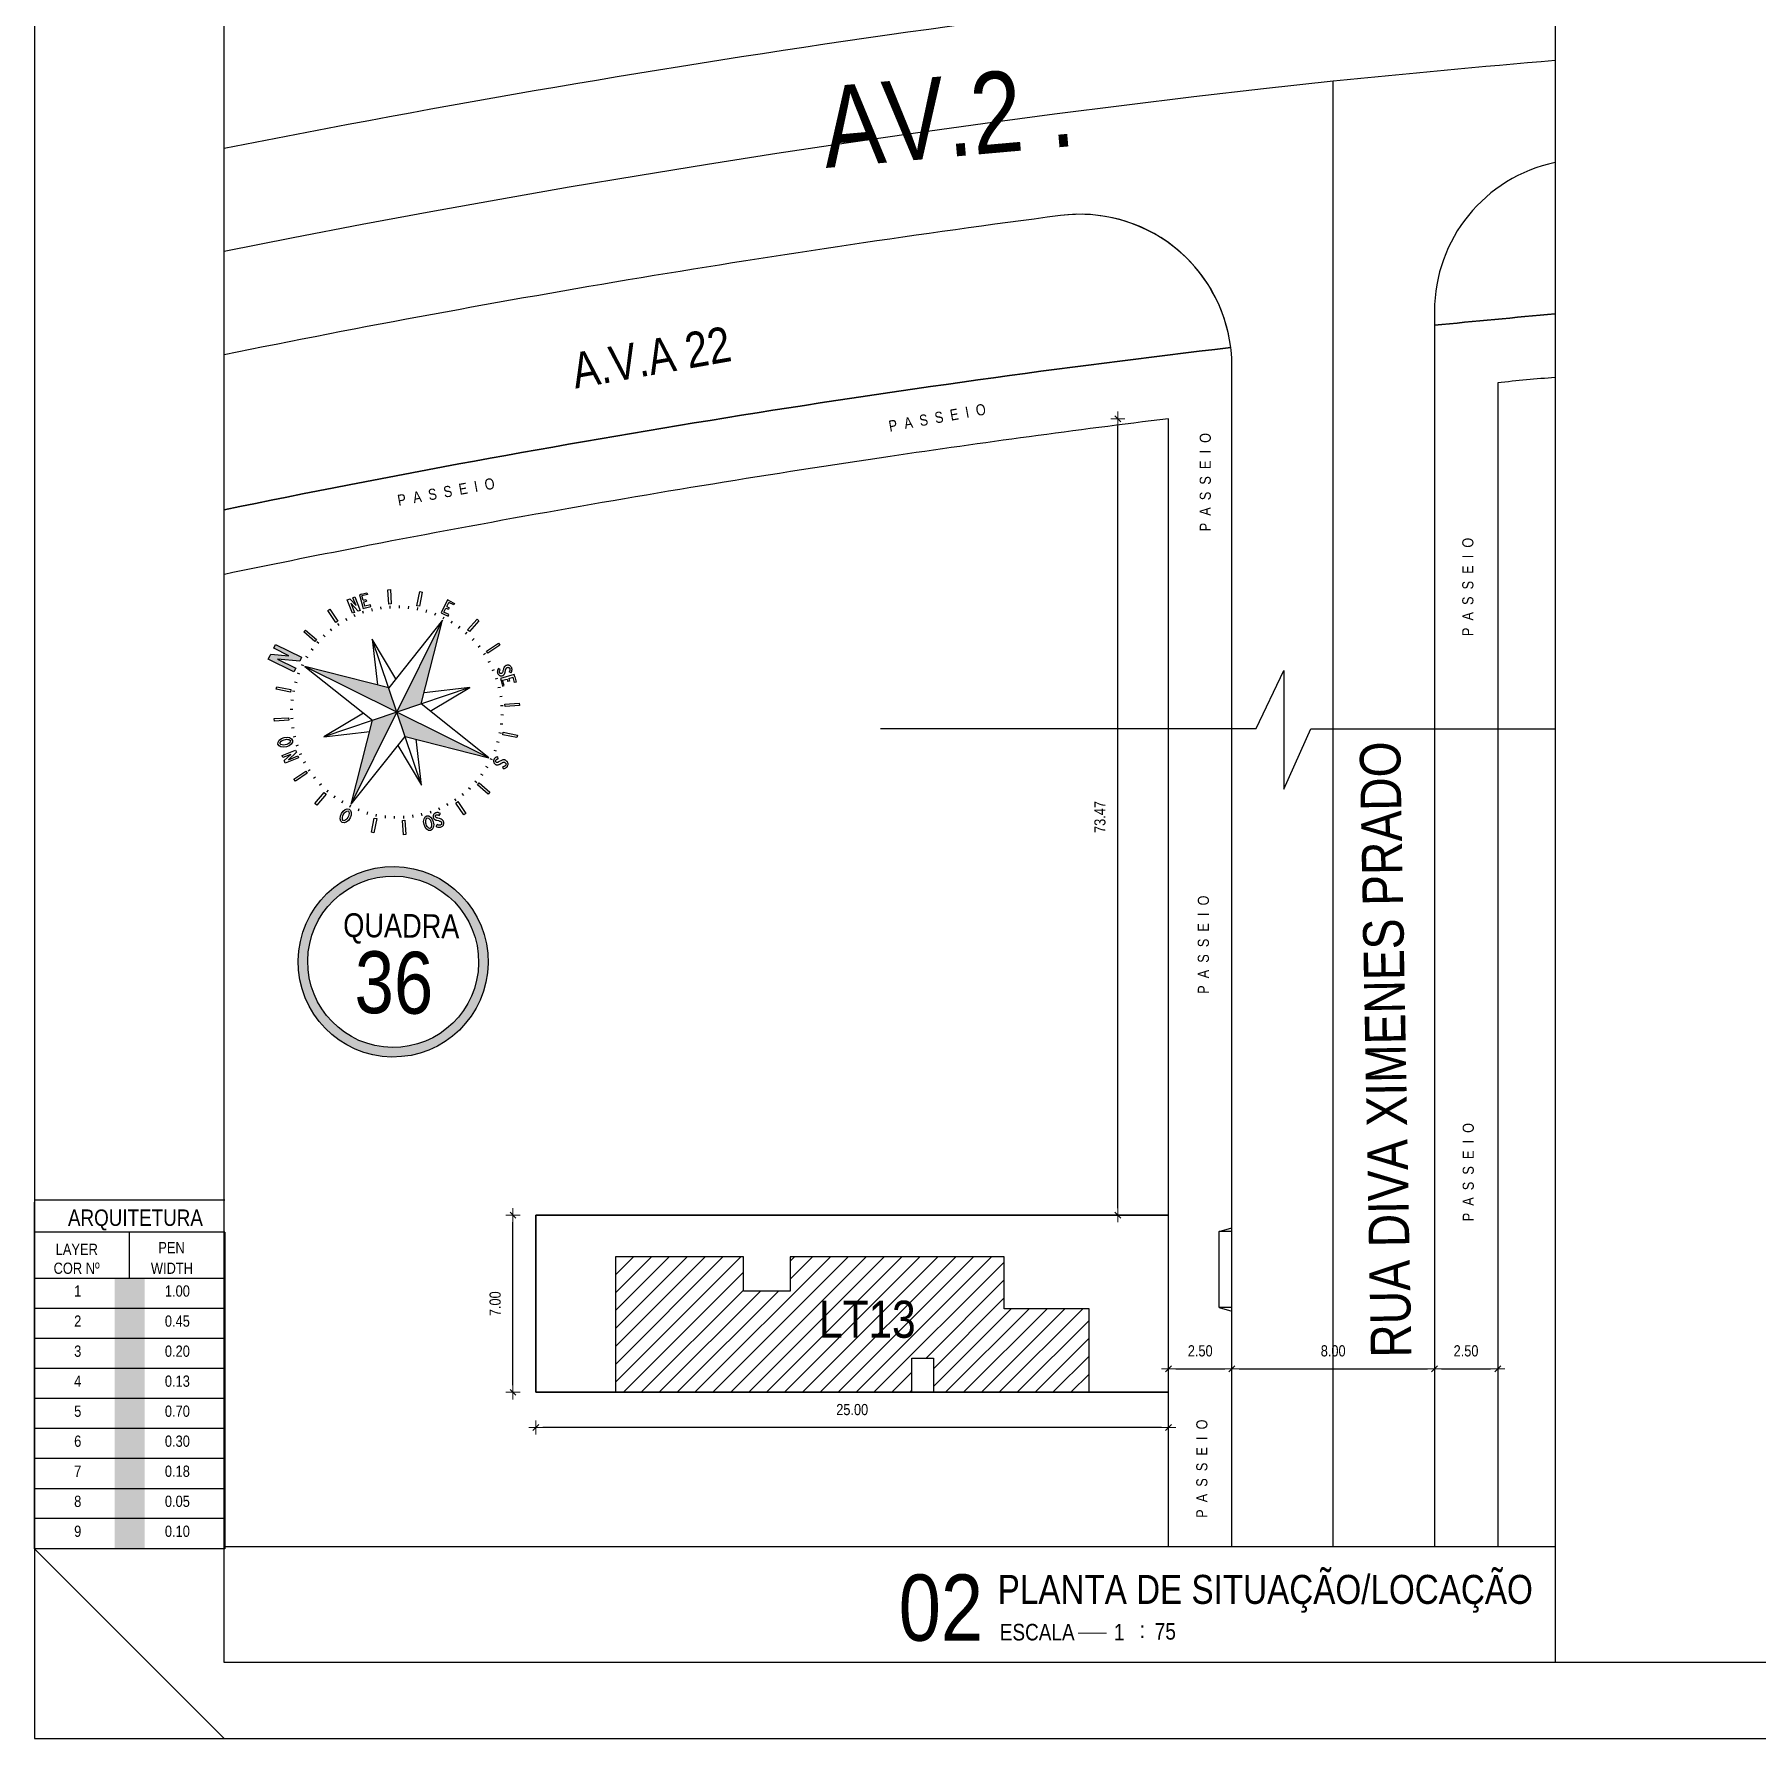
# Model space of a CAD drawing. Header units: millimetres. Extents: x -677 to -23, y -135 to 1112.
# Drawn here: x -156.84 to -139.82, y 838.58 to 855.41 of the extents above; entities that cross this region are included whole.
import ezdxf
from ezdxf.enums import TextEntityAlignment as Align

# ---------------------------------------------------------------- set-up
doc = ezdxf.new("R2010")
doc.units = ezdxf.units.MM
doc.header["$LTSCALE"] = 20
doc.header["$MEASUREMENT"] = 0
doc.header["$PDSIZE"] = -5
for name, pattern in [('CONTINU', [0]), ('DASHDOT', [1, 0.5, -0.25, 0, -0.25]), ('DASHED2', [0.375, 0.25, -0.125])]:
    doc.linetypes.add(name, pattern=pattern)
doc.layers.get('0').update_dxf_attribs({"linetype": 'CONTINUOUS'})
doc.layers.get('Defpoints').update_dxf_attribs({"linetype": 'CONTINUOUS'})
for name, color, linetype in [('AR-ALV', 5, 'CONTINUOUS'), ('Bra-Rua Calçadas', 1, 'CONTINUOUS'), ('E-txt-g', 3, 'CONTINUOUS'), ('E-TXT-Y', 2, 'CONTINUOUS'), ('EIXO DAS VIAS', 252, 'DASHDOT'), ('Lotes', 2, 'CONTINUOUS'), ("PRANCHA - PROJETU'S", 7, 'CONTINUOUS'), ('TXT', 2, 'CONTINUOUS')]:
    doc.layers.add(name, color=color, linetype=linetype)
for name, color, linetype, lineweight in [('E-Pen-C', 4, 'CONTINUOUS', 15), ('E-Pen-G', 3, 'CONTINUOUS', 30), ('E-Txt-W', 7, 'CONTINUOUS', 20)]:
    doc.layers.add(name, color=color, linetype=linetype, lineweight=lineweight)
doc.styles.add('F2', font='swissc.ttf')
doc.styles.add('STYLE1', font='sanss___.ttf')
doc.dimstyles.new('DIMENSION-1', dxfattribs={"dimtxt": 0.11, "dimasz": 0.07, "dimexe": 1, "dimexo": 0, "dimgap": 0.12, "dimtad": 1, "dimzin": 7, "dimdsep": 46, "dimtxsty": 'F2', "dimblk1": 'TRACO', "dimblk2": 'TRACO', "dimsah": 1, "dimcen": 1, "dimse1": 1, "dimse2": 1, "dimclrd": 256, "dimclre": 256, "dimclrt": 6, "dimadec": 0, "dimazin": 0, "dimtfac": 1, "dimtix": 1, "dimtmove": 2, "dimatfit": 3, "dimldrblk": 'TRACO', "dimfxl": 1, "dimtolj": 1, "dimtzin": 0, "dimarcsym": 0})

# ---------------------------------------------------------------- blocks, each defined once
blk = doc.blocks.new('al-norte')
at = {"layer": 'TXT'}
for points in [[(0.055, 2.221), (-0.065, 2.532), (-0.092, 2.532), (-0.167, 2.532), (-0.167, 2.01), (-0.092, 2.01), (-0.092, 2.379), (0.055, 2.001), (0.131, 2.001), (0.131, 2.531), (0.055, 2.531)], [(0.007, 1.875), (0, 0), (0.333, 0.33)]]:
    blk.add_hatch(color=7, dxfattribs=at).paths.add_polyline_path(points)
h = blk.add_hatch(color=7, dxfattribs=at)
h.paths.add_polyline_path([(0, 0), (0.33, -0.333), (1.875, -0.007)])
h.paths.add_polyline_path([(0, 0), (-0.333, -0.33), (-0.007, -1.875)])
h.paths.add_polyline_path([(0, 0), (-0.33, 0.333), (-1.875, 0.007)])
at = {"layer": 'TXT', "color": 7}
for p, q in [((-0.092, 2.532), (-0.065, 2.532)), ((-0.065, 2.532), (0.055, 2.221)), ((0.055, 2.001), (-0.092, 2.379)), ((-1.135, 1.932), (-1.094, 1.956)), ((-1.003, 1.705), (-1.135, 1.932)), ((-1.094, 1.956), (-0.963, 1.728)), ((-0.596, 2.16), (-0.551, 2.172)), ((-0.528, 1.906), (-0.596, 2.16)), ((-0.551, 2.172), (-0.483, 1.919)), ((-0.483, 1.919), (-0.528, 1.906)), ((-0.323, 1.871), (-0.331, 1.917)), ((-0.159, 1.892), (-0.163, 1.938)), ((0.007, 1.898), (0.007, 1.945)), ((0.172, 1.891), (0.176, 1.937)), ((0.336, 1.868), (0.344, 1.915)), ((-1.083, 1.559), (-1.11, 1.597)), ((-0.963, 1.728), (-1.003, 1.705)), ((-0.943, 1.647), (-0.967, 1.688)), ((-0.796, 1.723), (-0.816, 1.766)), ((-0.643, 1.786), (-0.659, 1.83)), ((-0.485, 1.835), (-0.497, 1.881)), ((0.007, 1.875), (-0.33, 0.333)), ((-0.007, -1.875), (0.007, 1.875)), ((0.333, 0.33), (0.007, 1.875)), ((0.498, 1.832), (0.51, 1.877)), ((0.656, 1.782), (0.672, 1.826)), ((0.808, 1.718), (0.828, 1.76)), ((0.955, 1.641), (0.979, 1.681)), ((1.094, 1.551), (1.121, 1.59)), ((1.343, 1.446), (1.415, 1.635)), ((1.476, 1.683), (1.417, 1.527)), ((1.466, 1.692), (1.476, 1.683)), ((-1.736, 1.416), (-1.711, 1.444)), ((-1.54, 1.244), (-1.736, 1.416)), ((-1.711, 1.444), (-1.702, 1.454)), ((-1.702, 1.454), (-1.546, 1.396)), ((-1.662, 1.499), (-1.637, 1.528)), ((-1.546, 1.396), (-1.662, 1.499)), ((-1.654, 1.393), (-1.515, 1.272)), ((-1.463, 1.324), (-1.654, 1.393)), ((-1.637, 1.528), (-1.438, 1.353)), ((-1.515, 1.272), (-1.54, 1.244)), ((-1.438, 1.353), (-1.463, 1.324)), ((-1.338, 1.347), (-1.371, 1.38)), ((-1.215, 1.459), (-1.245, 1.495)), ((1.225, 1.45), (1.256, 1.486)), ((1.347, 1.338), (1.38, 1.371)), ((1.538, 1.43), (1.572, 1.393)), ((1.561, 1.452), (1.596, 1.414)), ((1.596, 1.414), (1.572, 1.393)), ((-1.949, 1.106), (-1.925, 1.146)), ((-1.721, 0.975), (-1.949, 1.106)), ((-1.925, 1.146), (-1.698, 1.015)), ((-1.698, 1.015), (-1.721, 0.975)), ((-1.641, 0.955), (-1.681, 0.979)), ((-1.551, 1.094), (-1.59, 1.121)), ((-1.45, 1.225), (-1.486, 1.256)), ((-0.998, -0.991), (0.998, 0.991)), ((-0.285, 0.538), (-0.991, 0.998)), ((0.991, -0.998), (-0.991, 0.998)), ((-0.991, 0.998), (-0.536, 0.289)), ((0.998, 0.991), (0.289, 0.536)), ((0.538, 0.285), (0.998, 0.991)), ((1.459, 1.215), (1.495, 1.245)), ((1.559, 1.083), (1.597, 1.11)), ((1.647, 0.943), (1.688, 0.967)), ((1.705, 1.003), (1.932, 1.135)), ((1.728, 0.963), (1.705, 1.003)), ((1.956, 1.094), (1.728, 0.963)), ((1.932, 1.135), (1.956, 1.094)), ((-1.782, 0.656), (-1.826, 0.672)), ((-1.718, 0.808), (-1.76, 0.828)), ((1.723, 0.796), (1.766, 0.816)), ((1.786, 0.643), (1.83, 0.659)), ((-2.169, 0.564), (-2.156, 0.609)), ((-1.915, 0.496), (-2.169, 0.564)), ((-2.156, 0.609), (-1.903, 0.541)), ((-1.903, 0.541), (-1.915, 0.496)), ((-1.868, 0.336), (-1.915, 0.344)), ((-1.832, 0.498), (-1.877, 0.51)), ((-1.875, 0.007), (-0.33, 0.333)), ((1.875, -0.007), (0.333, 0.33)), ((1.835, 0.485), (1.881, 0.497)), ((1.871, 0.323), (1.917, 0.331)), ((-1.898, 0.007), (-1.945, 0.007)), ((-1.891, 0.172), (-1.937, 0.176)), ((-1.875, 0.007), (-0.333, -0.33)), ((-1.875, 0.007), (1.875, -0.007)), ((1.892, 0.159), (1.938, 0.163)), ((1.986, 0.075), (1.986, 0.034)), ((2.246, 0.075), (1.986, 0.075)), ((1.986, 0.034), (1.986, -0.068)), ((2.017, 0.034), (2.1, 0.034)), ((2.017, -0.068), (2.017, 0.034)), ((2.1, 0.034), (2.1, -0.017)), ((2.132, 0.034), (2.214, 0.034)), ((2.132, 0.034), (2.132, -0.017)), ((2.214, -0.068), (2.214, 0.034)), ((2.246, 0.034), (2.246, 0.075)), ((2.246, 0.034), (2.246, -0.068)), ((-1.892, -0.159), (-1.938, -0.163)), ((-0.538, -0.285), (-0.998, -0.991)), ((0.33, -0.333), (1.875, -0.007)), ((0.991, -0.998), (0.536, -0.289)), ((1.891, -0.172), (1.937, -0.176)), ((1.898, -0.007), (1.945, -0.007)), ((1.986, -0.068), (2.017, -0.068)), ((2.132, -0.017), (2.1, -0.017)), ((2.246, -0.068), (2.214, -0.068)), ((-2.172, -0.551), (-1.919, -0.483)), ((-2.16, -0.596), (-2.172, -0.551)), ((-1.906, -0.528), (-2.16, -0.596)), ((-1.919, -0.483), (-1.906, -0.528)), ((-1.871, -0.323), (-1.917, -0.331)), ((-1.835, -0.485), (-1.881, -0.497)), ((-0.998, -0.991), (-0.289, -0.536)), ((-0.333, -0.33), (-0.007, -1.875)), ((-0.007, -1.875), (0.33, -0.333)), ((0.285, -0.538), (0.991, -0.998)), ((1.832, -0.498), (1.877, -0.51)), ((1.868, -0.336), (1.915, -0.344)), ((1.903, -0.541), (1.915, -0.496)), ((2.156, -0.609), (1.903, -0.541)), ((1.915, -0.496), (2.169, -0.564)), ((2.169, -0.564), (2.156, -0.609)), ((-1.786, -0.643), (-1.83, -0.659)), ((-1.723, -0.796), (-1.766, -0.816)), ((-1.647, -0.943), (-1.688, -0.967)), ((1.718, -0.808), (1.76, -0.828)), ((1.782, -0.656), (1.826, -0.672)), ((-1.956, -1.094), (-1.728, -0.963)), ((-1.932, -1.135), (-1.956, -1.094)), ((-1.705, -1.003), (-1.932, -1.135)), ((-1.728, -0.963), (-1.705, -1.003)), ((-1.559, -1.083), (-1.597, -1.11)), ((-1.459, -1.215), (-1.495, -1.245)), ((1.45, -1.225), (1.486, -1.256)), ((1.551, -1.094), (1.59, -1.121)), ((1.641, -0.955), (1.681, -0.979)), ((1.698, -1.015), (1.721, -0.975)), ((1.925, -1.146), (1.698, -1.015)), ((1.721, -0.975), (1.949, -1.106)), ((1.949, -1.106), (1.925, -1.146)), ((-1.556, -1.565), (-1.514, -1.564)), ((-1.556, -1.565), (-1.555, -1.58)), ((-1.516, -1.579), (-1.514, -1.564)), ((-1.454, -1.487), (-1.455, -1.494)), ((-1.455, -1.494), (-1.455, -1.502)), ((-1.455, -1.502), (-1.454, -1.51)), ((-1.453, -1.479), (-1.454, -1.487)), ((-1.454, -1.51), (-1.451, -1.525)), ((-1.451, -1.471), (-1.453, -1.479)), ((-1.448, -1.464), (-1.451, -1.471)), ((-1.451, -1.525), (-1.443, -1.555)), ((-1.444, -1.457), (-1.448, -1.464)), ((-1.439, -1.451), (-1.444, -1.457)), ((-1.443, -1.555), (-1.44, -1.57)), ((-1.44, -1.57), (-1.439, -1.578)), ((-1.434, -1.445), (-1.439, -1.451)), ((-1.428, -1.44), (-1.434, -1.445)), ((-1.421, -1.436), (-1.428, -1.44)), ((-1.414, -1.432), (-1.421, -1.436)), ((-1.407, -1.43), (-1.414, -1.432)), ((-1.411, -1.497), (-1.41, -1.49)), ((-1.409, -1.513), (-1.411, -1.497)), ((-1.41, -1.49), (-1.409, -1.486)), ((-1.409, -1.486), (-1.408, -1.483)), ((-1.406, -1.528), (-1.409, -1.513)), ((-1.408, -1.483), (-1.404, -1.476)), ((-1.399, -1.429), (-1.407, -1.43)), ((-1.4, -1.558), (-1.406, -1.528)), ((-1.404, -1.476), (-1.398, -1.471)), ((-1.397, -1.573), (-1.4, -1.558)), ((-1.391, -1.428), (-1.399, -1.429)), ((-1.398, -1.471), (-1.391, -1.467)), ((-1.383, -1.428), (-1.391, -1.428)), ((-1.391, -1.467), (-1.387, -1.466)), ((-1.387, -1.466), (-1.383, -1.465)), ((-1.375, -1.429), (-1.383, -1.428)), ((-1.383, -1.465), (-1.38, -1.465)), ((-1.347, -1.338), (-1.38, -1.371)), ((-1.38, -1.465), (-1.376, -1.467)), ((-1.376, -1.467), (-1.372, -1.468)), ((-1.368, -1.43), (-1.375, -1.429)), ((-1.372, -1.468), (-1.369, -1.471)), ((-1.369, -1.471), (-1.363, -1.476)), ((-1.36, -1.432), (-1.368, -1.43)), ((-1.363, -1.476), (-1.358, -1.482)), ((-1.353, -1.436), (-1.36, -1.432)), ((-1.358, -1.482), (-1.354, -1.489)), ((-1.354, -1.489), (-1.352, -1.496)), ((-1.347, -1.44), (-1.353, -1.436)), ((-1.352, -1.496), (-1.35, -1.503)), ((-1.35, -1.511), (-1.351, -1.527)), ((-1.351, -1.527), (-1.312, -1.53)), ((-1.35, -1.503), (-1.35, -1.511)), ((-1.341, -1.445), (-1.347, -1.44)), ((-1.335, -1.45), (-1.341, -1.445)), ((-1.33, -1.456), (-1.335, -1.45)), ((-1.325, -1.463), (-1.33, -1.456)), ((-1.321, -1.469), (-1.325, -1.463)), ((-1.318, -1.476), (-1.321, -1.469)), ((-1.315, -1.484), (-1.318, -1.476)), ((-1.313, -1.491), (-1.315, -1.484)), ((-1.313, -1.499), (-1.313, -1.491)), ((-1.312, -1.53), (-1.313, -1.499)), ((-1.225, -1.45), (-1.256, -1.486)), ((-1.094, -1.551), (-1.121, -1.59)), ((1.083, -1.559), (1.11, -1.597)), ((1.215, -1.459), (1.245, -1.495)), ((1.354, -1.453), (1.278, -1.521)), ((1.278, -1.521), (1.299, -1.545)), ((1.299, -1.545), (1.375, -1.476)), ((1.338, -1.347), (1.371, -1.38)), ((1.385, -1.425), (1.354, -1.453)), ((1.375, -1.476), (1.43, -1.538)), ((1.559, -1.619), (1.385, -1.425)), ((1.43, -1.538), (1.393, -1.572)), ((1.414, -1.596), (1.393, -1.572)), ((1.452, -1.561), (1.414, -1.596)), ((1.429, -1.375), (1.428, -1.383)), ((1.428, -1.383), (1.428, -1.391)), ((1.428, -1.391), (1.429, -1.399)), ((1.43, -1.368), (1.429, -1.375)), ((1.429, -1.399), (1.43, -1.407)), ((1.432, -1.36), (1.43, -1.368)), ((1.43, -1.407), (1.432, -1.414)), ((1.436, -1.353), (1.432, -1.36)), ((1.432, -1.414), (1.436, -1.421)), ((1.44, -1.347), (1.436, -1.353)), ((1.436, -1.421), (1.44, -1.428)), ((1.445, -1.341), (1.44, -1.347)), ((1.44, -1.428), (1.445, -1.434)), ((1.45, -1.335), (1.445, -1.341)), ((1.445, -1.434), (1.451, -1.439)), ((1.456, -1.33), (1.45, -1.335)), ((1.451, -1.439), (1.457, -1.444)), ((1.452, -1.561), (1.507, -1.623)), ((1.463, -1.325), (1.456, -1.33)), ((1.457, -1.444), (1.464, -1.448)), ((1.469, -1.321), (1.463, -1.325)), ((1.464, -1.448), (1.471, -1.451)), ((1.465, -1.38), (1.467, -1.376)), ((1.465, -1.383), (1.465, -1.38)), ((1.466, -1.387), (1.465, -1.383)), ((1.467, -1.391), (1.466, -1.387)), ((1.467, -1.376), (1.468, -1.372)), ((1.471, -1.398), (1.467, -1.391)), ((1.468, -1.372), (1.471, -1.369)), ((1.476, -1.318), (1.469, -1.321)), ((1.471, -1.369), (1.476, -1.363)), ((1.476, -1.404), (1.471, -1.398)), ((1.471, -1.451), (1.479, -1.453)), ((1.484, -1.315), (1.476, -1.318)), ((1.476, -1.363), (1.482, -1.358)), ((1.483, -1.408), (1.476, -1.404)), ((1.479, -1.453), (1.487, -1.454)), ((1.482, -1.358), (1.489, -1.354)), ((1.486, -1.409), (1.483, -1.408)), ((1.491, -1.313), (1.484, -1.315)), ((1.49, -1.41), (1.486, -1.409)), ((1.487, -1.454), (1.494, -1.455)), ((1.489, -1.354), (1.496, -1.352)), ((1.497, -1.411), (1.49, -1.41)), ((1.499, -1.313), (1.491, -1.313)), ((1.494, -1.455), (1.502, -1.455)), ((1.496, -1.352), (1.503, -1.35)), ((1.513, -1.409), (1.497, -1.411)), ((1.53, -1.312), (1.499, -1.313)), ((1.502, -1.455), (1.51, -1.454)), ((1.503, -1.35), (1.511, -1.35)), ((1.51, -1.454), (1.525, -1.451)), ((1.511, -1.35), (1.527, -1.351)), ((1.528, -1.406), (1.513, -1.409)), ((1.525, -1.451), (1.555, -1.443)), ((1.527, -1.351), (1.53, -1.312)), ((1.558, -1.4), (1.528, -1.406)), ((1.555, -1.443), (1.57, -1.44)), ((1.573, -1.397), (1.558, -1.4)), ((1.579, -1.516), (1.564, -1.514)), ((1.565, -1.556), (1.564, -1.514)), ((1.565, -1.556), (1.58, -1.555)), ((1.57, -1.44), (1.578, -1.439)), ((1.589, -1.395), (1.573, -1.397)), ((1.578, -1.439), (1.586, -1.439)), ((1.587, -1.516), (1.579, -1.516)), ((1.58, -1.555), (1.595, -1.553)), ((1.586, -1.439), (1.594, -1.439)), ((1.595, -1.515), (1.587, -1.516)), ((1.596, -1.395), (1.589, -1.395)), ((1.594, -1.439), (1.602, -1.44)), ((1.602, -1.513), (1.595, -1.515)), ((1.595, -1.553), (1.61, -1.549)), ((1.604, -1.395), (1.596, -1.395)), ((1.602, -1.44), (1.609, -1.442)), ((1.609, -1.51), (1.602, -1.513)), ((1.612, -1.396), (1.604, -1.395)), ((1.609, -1.442), (1.616, -1.446)), ((1.616, -1.506), (1.609, -1.51)), ((1.61, -1.549), (1.624, -1.544)), ((1.619, -1.399), (1.612, -1.396)), ((1.616, -1.446), (1.622, -1.451)), ((1.623, -1.501), (1.616, -1.506)), ((1.626, -1.402), (1.619, -1.399)), ((1.622, -1.451), (1.628, -1.457)), ((1.628, -1.495), (1.623, -1.501)), ((1.624, -1.544), (1.631, -1.54)), ((1.633, -1.406), (1.626, -1.402)), ((1.628, -1.457), (1.631, -1.465)), ((1.632, -1.488), (1.628, -1.495)), ((1.631, -1.465), (1.633, -1.473)), ((1.631, -1.54), (1.638, -1.536)), ((1.633, -1.484), (1.632, -1.488)), ((1.639, -1.41), (1.633, -1.406)), ((1.633, -1.473), (1.634, -1.481)), ((1.634, -1.481), (1.633, -1.484)), ((1.638, -1.536), (1.644, -1.532)), ((1.645, -1.416), (1.639, -1.41)), ((1.644, -1.532), (1.649, -1.526)), ((1.65, -1.421), (1.645, -1.416)), ((1.649, -1.526), (1.658, -1.513)), ((1.655, -1.428), (1.65, -1.421)), ((1.659, -1.434), (1.655, -1.428)), ((1.658, -1.513), (1.667, -1.5)), ((1.663, -1.441), (1.659, -1.434)), ((1.666, -1.448), (1.663, -1.441)), ((1.669, -1.455), (1.666, -1.448)), ((1.667, -1.5), (1.67, -1.493)), ((1.671, -1.463), (1.669, -1.455)), ((1.67, -1.493), (1.672, -1.485)), ((1.672, -1.47), (1.671, -1.463)), ((1.673, -1.478), (1.672, -1.47)), ((1.672, -1.485), (1.673, -1.478)), ((-1.555, -1.58), (-1.553, -1.595)), ((-1.553, -1.595), (-1.549, -1.61)), ((-1.549, -1.61), (-1.544, -1.624)), ((-1.544, -1.624), (-1.54, -1.631)), ((-1.54, -1.631), (-1.536, -1.638)), ((-1.536, -1.638), (-1.532, -1.644)), ((-1.532, -1.644), (-1.526, -1.649)), ((-1.526, -1.649), (-1.513, -1.658)), ((-1.516, -1.587), (-1.516, -1.579)), ((-1.515, -1.595), (-1.516, -1.587)), ((-1.513, -1.602), (-1.515, -1.595)), ((-1.51, -1.609), (-1.513, -1.602)), ((-1.513, -1.658), (-1.5, -1.667)), ((-1.506, -1.616), (-1.51, -1.609)), ((-1.501, -1.623), (-1.506, -1.616)), ((-1.495, -1.628), (-1.501, -1.623)), ((-1.5, -1.667), (-1.493, -1.67)), ((-1.488, -1.632), (-1.495, -1.628)), ((-1.493, -1.67), (-1.485, -1.672)), ((-1.484, -1.633), (-1.488, -1.632)), ((-1.485, -1.672), (-1.478, -1.673)), ((-1.481, -1.634), (-1.484, -1.633)), ((-1.473, -1.633), (-1.481, -1.634)), ((-1.478, -1.673), (-1.47, -1.672)), ((-1.465, -1.631), (-1.473, -1.633)), ((-1.47, -1.672), (-1.463, -1.671)), ((-1.457, -1.628), (-1.465, -1.631)), ((-1.463, -1.671), (-1.455, -1.669)), ((-1.451, -1.622), (-1.457, -1.628)), ((-1.455, -1.669), (-1.448, -1.666)), ((-1.446, -1.616), (-1.451, -1.622)), ((-1.448, -1.666), (-1.441, -1.663)), ((-1.442, -1.609), (-1.446, -1.616)), ((-1.44, -1.602), (-1.442, -1.609)), ((-1.441, -1.663), (-1.434, -1.659)), ((-1.439, -1.594), (-1.44, -1.602)), ((-1.439, -1.578), (-1.439, -1.586)), ((-1.439, -1.586), (-1.439, -1.594)), ((-1.434, -1.659), (-1.428, -1.655)), ((-1.428, -1.655), (-1.421, -1.65)), ((-1.421, -1.65), (-1.416, -1.645)), ((-1.416, -1.645), (-1.41, -1.639)), ((-1.41, -1.639), (-1.406, -1.633)), ((-1.406, -1.633), (-1.402, -1.626)), ((-1.402, -1.626), (-1.399, -1.619)), ((-1.399, -1.619), (-1.396, -1.612)), ((-1.395, -1.589), (-1.397, -1.573)), ((-1.396, -1.612), (-1.395, -1.604)), ((-1.395, -1.596), (-1.395, -1.589)), ((-1.395, -1.604), (-1.395, -1.596)), ((-1.146, -1.925), (-1.015, -1.698)), ((-0.975, -1.721), (-1.106, -1.949)), ((-1.015, -1.698), (-0.975, -1.721)), ((-0.955, -1.641), (-0.979, -1.681)), ((-0.808, -1.718), (-0.828, -1.76)), ((-0.656, -1.782), (-0.672, -1.826)), ((-0.498, -1.832), (-0.51, -1.877)), ((-0.336, -1.868), (-0.344, -1.915)), ((0.323, -1.871), (0.331, -1.917)), ((0.485, -1.835), (0.497, -1.881)), ((0.643, -1.786), (0.659, -1.83)), ((0.796, -1.723), (0.816, -1.766)), ((0.943, -1.647), (0.967, -1.688)), ((0.963, -1.728), (1.003, -1.705)), ((1.094, -1.956), (0.963, -1.728)), ((1.003, -1.705), (1.135, -1.932)), ((1.431, -1.691), (1.507, -1.623)), ((1.452, -1.715), (1.431, -1.691)), ((1.528, -1.646), (1.452, -1.715)), ((1.528, -1.646), (1.559, -1.619)), ((-1.106, -1.949), (-1.146, -1.925)), ((-0.609, -2.156), (-0.541, -1.903)), ((-0.564, -2.169), (-0.609, -2.156)), ((-0.496, -1.915), (-0.564, -2.169)), ((-0.541, -1.903), (-0.496, -1.915)), ((-0.172, -1.891), (-0.176, -1.937)), ((-0.071, -2.206), (-0.04, -2.176)), ((-0.062, -2.027), (-0.063, -2.035)), ((-0.063, -2.035), (-0.063, -2.043)), ((-0.063, -2.043), (-0.062, -2.05)), ((-0.06, -2.019), (-0.062, -2.027)), ((-0.062, -2.05), (-0.06, -2.058)), ((-0.057, -2.012), (-0.06, -2.019)), ((-0.06, -2.058), (-0.058, -2.065)), ((-0.058, -2.065), (-0.054, -2.072)), ((-0.053, -2.005), (-0.057, -2.012)), ((-0.054, -2.072), (-0.05, -2.079)), ((-0.049, -1.999), (-0.053, -2.005)), ((-0.05, -2.079), (-0.045, -2.085)), ((-0.044, -1.993), (-0.049, -1.999)), ((-0.045, -2.085), (-0.039, -2.091)), ((-0.038, -1.988), (-0.044, -1.993)), ((-0.031, -2.189), (-0.04, -2.176)), ((-0.039, -2.091), (-0.034, -2.096)), ((-0.032, -1.983), (-0.038, -1.988)), ((-0.034, -2.096), (-0.021, -2.105)), ((-0.025, -1.979), (-0.032, -1.983)), ((-0.026, -2.194), (-0.031, -2.189)), ((-0.02, -2.199), (-0.026, -2.194)), ((-0.018, -1.975), (-0.025, -1.979)), ((-0.021, -2.105), (0.005, -2.121)), ((-0.02, -2.037), (-0.019, -2.029)), ((-0.019, -2.045), (-0.02, -2.037)), ((-0.014, -2.203), (-0.02, -2.199)), ((-0.019, -2.029), (-0.017, -2.021)), ((-0.017, -2.048), (-0.019, -2.045)), ((-0.011, -1.973), (-0.018, -1.975)), ((-0.017, -2.021), (-0.015, -2.018)), ((-0.015, -2.051), (-0.017, -2.048)), ((-0.015, -2.018), (-0.012, -2.015)), ((-0.01, -2.057), (-0.015, -2.051)), ((-0.012, -2.015), (-0.01, -2.013)), ((-0.003, -1.972), (-0.011, -1.973)), ((-0.01, -2.013), (-0.006, -2.011)), ((0.002, -2.067), (-0.01, -2.057)), ((-0.007, -1.898), (-0.007, -1.945)), ((-0.006, -2.011), (-0.002, -2.01)), ((0.005, -1.971), (-0.003, -1.972)), ((-0.002, -2.01), (0.002, -2.009)), ((0.002, -2.009), (0.01, -2.009)), ((0.014, -2.077), (0.002, -2.067)), ((0.013, -1.971), (0.005, -1.971)), ((0.005, -2.121), (0.018, -2.13)), ((0.01, -2.009), (0.018, -2.01)), ((0.02, -1.972), (0.013, -1.971)), ((0.039, -2.095), (0.014, -2.077)), ((0.018, -2.01), (0.025, -2.012)), ((0.018, -2.13), (0.024, -2.136)), ((0.028, -1.974), (0.02, -1.972)), ((0.024, -2.136), (0.029, -2.141)), ((0.025, -2.012), (0.032, -2.016)), ((0.036, -1.976), (0.028, -1.974)), ((0.029, -2.141), (0.035, -2.147)), ((0.037, -2.199), (0.031, -2.205)), ((0.032, -2.016), (0.038, -2.02)), ((0.035, -2.147), (0.039, -2.154)), ((0.043, -1.978), (0.036, -1.976)), ((0.041, -2.192), (0.037, -2.199)), ((0.038, -2.02), (0.043, -2.026)), ((0.051, -2.104), (0.039, -2.095)), ((0.039, -2.154), (0.043, -2.161)), ((0.044, -2.184), (0.041, -2.192)), ((0.05, -1.982), (0.043, -1.978)), ((0.043, -2.026), (0.053, -2.038)), ((0.043, -2.161), (0.045, -2.168)), ((0.045, -2.176), (0.044, -2.184)), ((0.045, -2.168), (0.045, -2.176)), ((0.056, -1.986), (0.05, -1.982)), ((0.063, -2.113), (0.051, -2.104)), ((0.053, -2.038), (0.084, -2.014)), ((0.062, -1.991), (0.056, -1.986)), ((0.084, -2.014), (0.062, -1.991)), ((0.069, -2.119), (0.063, -2.113)), ((0.074, -2.125), (0.069, -2.119)), ((0.078, -2.131), (0.074, -2.125)), ((0.077, -2.206), (0.08, -2.199)), ((0.081, -2.138), (0.078, -2.131)), ((0.08, -2.199), (0.083, -2.191)), ((0.084, -2.145), (0.081, -2.138)), ((0.083, -2.191), (0.085, -2.184)), ((0.086, -2.153), (0.084, -2.145)), ((0.085, -2.184), (0.086, -2.176)), ((0.086, -2.161), (0.086, -2.153)), ((0.087, -2.168), (0.086, -2.161)), ((0.086, -2.176), (0.087, -2.168)), ((0.159, -1.892), (0.163, -1.938)), ((0.483, -1.919), (0.528, -1.906)), ((0.551, -2.172), (0.483, -1.919)), ((0.528, -1.906), (0.596, -2.16)), ((0.596, -2.16), (0.551, -2.172)), ((1.135, -1.932), (1.094, -1.956)), ((-0.071, -2.206), (-0.06, -2.216)), ((-0.06, -2.216), (-0.048, -2.226)), ((-0.048, -2.226), (-0.035, -2.234)), ((-0.035, -2.234), (-0.021, -2.241)), ((-0.021, -2.241), (-0.014, -2.244)), ((-0.007, -2.207), (-0.014, -2.203)), ((-0.014, -2.244), (-0.007, -2.246)), ((0.001, -2.209), (-0.007, -2.207)), ((-0.007, -2.246), (0.001, -2.247)), ((0.009, -2.21), (0.001, -2.209)), ((0.001, -2.247), (0.009, -2.247)), ((0.017, -2.21), (0.009, -2.21)), ((0.009, -2.247), (0.024, -2.245)), ((0.025, -2.208), (0.017, -2.21)), ((0.024, -2.245), (0.04, -2.242)), ((0.028, -2.207), (0.025, -2.208)), ((0.031, -2.205), (0.028, -2.207)), ((0.04, -2.242), (0.047, -2.239)), ((0.047, -2.239), (0.054, -2.236)), ((0.054, -2.236), (0.06, -2.231)), ((0.06, -2.231), (0.065, -2.226)), ((0.065, -2.226), (0.07, -2.219)), ((0.07, -2.219), (0.074, -2.213)), ((0.074, -2.213), (0.077, -2.206))]:
    blk.add_line(p, q, dxfattribs=at)
for points in [[(-0.092, 2.379), (-0.092, 2.01), (-0.167, 2.01), (-0.167, 2.532), (-0.092, 2.532)], [(0.055, 2.221), (0.055, 2.531), (0.131, 2.531), (0.131, 2.001), (0.055, 2.001)], [(1.415, 1.635), (1.292, 1.498), (1.264, 1.523), (1.438, 1.717), (1.466, 1.692)], [(1.417, 1.527), (1.52, 1.643), (1.549, 1.617), (1.372, 1.42), (1.343, 1.446)], [(1.646, 1.528), (1.619, 1.559), (1.425, 1.385), (1.453, 1.354)], [(1.453, 1.354), (1.521, 1.278), (1.545, 1.299), (1.476, 1.375)], [(1.476, 1.375), (1.538, 1.43)], [(1.561, 1.452), (1.623, 1.507)], [(1.646, 1.528), (1.715, 1.452), (1.691, 1.431), (1.623, 1.507)]]:
    blk.add_lwpolyline(points, dxfattribs=at)
for points in [[(0.564, 2.169), (0.609, 2.156), (0.541, 1.903), (0.496, 1.915)], [(1.106, 1.949), (1.146, 1.925), (1.015, 1.698), (0.975, 1.721)], [(2.16, 0.596), (2.172, 0.551), (1.919, 0.483), (1.906, 0.528)]]:
    blk.add_lwpolyline(points, close=True, dxfattribs=at)
for centre, major_axis in [((-1.391, 1.585), (-0.089, 0.105)), ((-2.109, 0.002), (-0.138, 0.003)), ((-1.563, -1.416), (-0.104, -0.09))]:
    blk.add_ellipse(centre, major_axis=major_axis, ratio=0.637019, dxfattribs=at)
for points in [[(-1.455, 1.661), (-1.459, 1.657), (-1.463, 1.651), (-1.464, 1.626), (-1.461, 1.608), (-1.436, 1.557), (-1.403, 1.524), (-1.353, 1.502), (-1.337, 1.504), (-1.324, 1.511), (-1.319, 1.517), (-1.319, 1.553), (-1.327, 1.58), (-1.361, 1.628), (-1.385, 1.648), (-1.428, 1.668), (-1.444, 1.666), (-1.453, 1.662), (-1.454, 1.661), (-1.455, 1.661)], [(-2.208, 0.004), (-2.208, -0.001), (-2.206, -0.008), (-2.188, -0.025), (-2.172, -0.034), (-2.118, -0.05), (-2.071, -0.047), (-2.022, -0.024), (-2.012, -0.011), (-2.009, 0.004), (-2.01, 0.012), (-2.037, 0.036), (-2.063, 0.047), (-2.121, 0.053), (-2.153, 0.049), (-2.195, 0.029), (-2.205, 0.016), (-2.208, 0.007), (-2.208, 0.006), (-2.208, 0.004)], [(-1.638, -1.481), (-1.634, -1.484), (-1.628, -1.488), (-1.603, -1.489), (-1.586, -1.486), (-1.534, -1.46), (-1.502, -1.427), (-1.481, -1.376), (-1.483, -1.36), (-1.49, -1.347), (-1.497, -1.342), (-1.533, -1.343), (-1.559, -1.352), (-1.607, -1.386), (-1.627, -1.411), (-1.645, -1.454), (-1.644, -1.47), (-1.639, -1.478), (-1.639, -1.48), (-1.638, -1.481)]]:
    blk.add_open_spline(points, degree=3, knots=[0, 0, 0, 0, 0.588202, 0.588202, 1.176405, 1.176405, 2.227826, 2.227826, 3.009715, 3.009715, 3.791604, 3.791604, 4.573494, 4.573494, 5.355383, 5.355383, 6.13445, 6.13445, 6.283185, 6.283185, 6.283185, 6.283185], dxfattribs=at)
blk = doc.blocks.new('NUM_quadra')
at = {"linetype": 'CONTINU'}
h = blk.add_hatch(color=7, dxfattribs=at)
edge = h.paths.add_edge_path(flags=17)
edge.add_arc((0, 0), 0.18, 0, 360)
edge = h.paths.add_edge_path()
edge.add_arc((0, 0), 0.2, 0, 360)
at = {"color": 7}
for radius in [0.2, 0.18]:
    blk.add_circle((0, 0), radius, dxfattribs=at)
at = {"color": 7, "linetype": 'Continuous', "style": 'F2'}
blk.add_text('QUADRA', height=0.05, dxfattribs=at).set_placement((-0.1062, 0.0509))
at = {"color": 7, "style": 'STYLE1'}
blk.add_attdef('00', text='', height=0.13, dxfattribs=at).set_placement((0, -0.1066), align=Align.CENTER)
blk = doc.blocks.new('TRACO')
at = {"layer": 'E-Pen-C'}
for p, q in [((-1, 0), (1, 0)), ((0, 1), (0, -1))]:
    blk.add_line(p, q, dxfattribs=at)
at = {"layer": 'E-Pen-G'}
blk.add_line((-0.42, -0.42), (0.42, 0.42), dxfattribs=at)
blk = doc.blocks.new('*D770')
at = {"color": 4, "lineweight": -2}
blk.add_line((-146.137, 843.818), (-146.137, 851.545), dxfattribs=at)
at = {"layer": 'Defpoints', "color": 0, "linetype": 'Continuous'}
for p in [(-146.137, 851.615), (-145.635, 851.615), (-145.635, 843.748)]:
    blk.add_point(p, dxfattribs=at)
at = {"color": 4, "linetype": 'Continuous', "lineweight": -2, "xscale": 0.07, "yscale": 0.07, "zscale": 0.07}
for p, rotation in [((-146.137, 851.615), 90), ((-146.137, 843.748), 270)]:
    blk.add_blockref('TRACO', p, dxfattribs=dict(at, rotation=rotation))
at = {"color": 4, "linetype": 'Continuous', "insert": (-146.313, 847.681), "char_height": 0.11, "attachment_point": 5, "rotation": 90, "style": 'F2'}
blk.add_mtext('\\A1;73.47', dxfattribs=at)
blk = doc.blocks.new('*D771')
at = {"color": 4, "lineweight": -2}
blk.add_line((-145.565, 842.231), (-145.08, 842.231), dxfattribs=at)
at = {"layer": 'Defpoints', "color": 0, "linetype": 'Continuous'}
for p in [(-145.635, 843.748), (-145.01, 843.748), (-145.01, 842.231)]:
    blk.add_point(p, dxfattribs=at)
at = {"color": 4, "linetype": 'Continuous', "lineweight": -2, "xscale": 0.07, "yscale": 0.07, "zscale": 0.07, "rotation": 180}
blk.add_blockref('TRACO', (-145.635, 842.231), dxfattribs=at)
at = {"color": 4, "linetype": 'Continuous', "lineweight": -2, "xscale": 0.07, "yscale": 0.07, "zscale": 0.07}
blk.add_blockref('TRACO', (-145.01, 842.231), dxfattribs=at)
at = {"color": 4, "linetype": 'Continuous', "insert": (-145.323, 842.407), "char_height": 0.11, "attachment_point": 5, "style": 'F2'}
blk.add_mtext('\\A1;2.50', dxfattribs=at)
blk = doc.blocks.new('*D772')
at = {"color": 4, "lineweight": -2}
blk.add_line((-144.94, 842.231), (-143.08, 842.231), dxfattribs=at)
at = {"layer": 'Defpoints', "color": 0, "linetype": 'Continuous'}
for p in [(-145.01, 843.748), (-143.01, 842.281), (-143.01, 842.231)]:
    blk.add_point(p, dxfattribs=at)
at = {"color": 4, "linetype": 'Continuous', "lineweight": -2, "xscale": 0.07, "yscale": 0.07, "zscale": 0.07, "rotation": 180}
blk.add_blockref('TRACO', (-145.01, 842.231), dxfattribs=at)
at = {"color": 4, "linetype": 'Continuous', "lineweight": -2, "xscale": 0.07, "yscale": 0.07, "zscale": 0.07}
blk.add_blockref('TRACO', (-143.01, 842.231), dxfattribs=at)
at = {"color": 4, "linetype": 'Continuous', "insert": (-144.01, 842.407), "char_height": 0.11, "attachment_point": 5, "style": 'F2'}
blk.add_mtext('\\A1;8.00', dxfattribs=at)
blk = doc.blocks.new('*D773')
at = {"color": 4, "lineweight": -2}
blk.add_line((-142.94, 842.231), (-142.455, 842.231), dxfattribs=at)
at = {"layer": 'Defpoints', "color": 0, "linetype": 'Continuous'}
for p in [(-143.01, 842.281), (-142.385, 842.281), (-142.385, 842.231)]:
    blk.add_point(p, dxfattribs=at)
at = {"color": 4, "linetype": 'Continuous', "lineweight": -2, "xscale": 0.07, "yscale": 0.07, "zscale": 0.07, "rotation": 180}
blk.add_blockref('TRACO', (-143.01, 842.231), dxfattribs=at)
at = {"color": 4, "linetype": 'Continuous', "lineweight": -2, "xscale": 0.07, "yscale": 0.07, "zscale": 0.07}
blk.add_blockref('TRACO', (-142.385, 842.231), dxfattribs=at)
at = {"color": 4, "linetype": 'Continuous', "insert": (-142.698, 842.407), "char_height": 0.11, "attachment_point": 5, "style": 'F2'}
blk.add_mtext('\\A1;2.50', dxfattribs=at)
blk = doc.blocks.new('*D774')
at = {"color": 4, "lineweight": -2}
blk.add_line((-145.705, 841.651), (-151.815, 841.651), dxfattribs=at)
at = {"layer": 'Defpoints', "color": 0, "linetype": 'Continuous'}
for p in [(-151.885, 841.998), (-145.635, 841.998), (-151.885, 841.651)]:
    blk.add_point(p, dxfattribs=at)
at = {"color": 4, "linetype": 'Continuous', "lineweight": -2, "xscale": 0.07, "yscale": 0.07, "zscale": 0.07, "rotation": 180}
blk.add_blockref('TRACO', (-151.885, 841.651), dxfattribs=at)
at = {"color": 4, "linetype": 'Continuous', "lineweight": -2, "xscale": 0.07, "yscale": 0.07, "zscale": 0.07}
blk.add_blockref('TRACO', (-145.635, 841.651), dxfattribs=at)
at = {"color": 4, "linetype": 'Continuous', "insert": (-148.76, 841.827), "char_height": 0.11, "attachment_point": 5, "style": 'F2'}
blk.add_mtext('\\A1;25.00', dxfattribs=at)
blk = doc.blocks.new('*D775')
at = {"color": 4, "lineweight": -2}
blk.add_line((-152.11, 842.068), (-152.11, 843.678), dxfattribs=at)
at = {"layer": 'Defpoints', "color": 0, "linetype": 'Continuous'}
for p in [(-152.11, 843.748), (-151.885, 843.748), (-151.885, 841.998)]:
    blk.add_point(p, dxfattribs=at)
at = {"color": 4, "linetype": 'Continuous', "lineweight": -2, "xscale": 0.07, "yscale": 0.07, "zscale": 0.07}
for p, rotation in [((-152.11, 843.748), 90), ((-152.11, 841.998), 270)]:
    blk.add_blockref('TRACO', p, dxfattribs=dict(at, rotation=rotation))
at = {"color": 4, "linetype": 'Continuous', "insert": (-152.286, 842.873), "char_height": 0.11, "attachment_point": 5, "rotation": 90, "style": 'F2'}
blk.add_mtext('\\A1;7.00', dxfattribs=at)
blk = doc.blocks.new('IND_DES')
at = {"layer": 'E-Txt-W', "color": 7}
blk.add_line((0.027, -0.243), (0.198, -0.243), dxfattribs=at)
at = {"layer": 'E-txt-g', "color": 7, "style": 'F2'}
for s, p in [('ESCALA', (-0.446, -0.286)), ('1', (0.243, -0.286)), (':', (0.399, -0.271))]:
    blk.add_text(s, height=0.1, dxfattribs=at).set_placement(p)
blk.add_attdef('ESCALA', (0.49, -0.281), '', height=0.1, dxfattribs=at)
at = {"layer": 'E-Txt-W', "color": 6, "style": 'F2'}
blk.add_attdef('00', text='', height=0.4, dxfattribs=at).set_placement((-0.708, -0.288), align=Align.CENTER)
at = {"layer": 'E-TXT-Y', "color": 7, "style": 'F2'}
for tag, p in [('PROJETO', (-0.456, 0.183)), ('DESENHO', (-0.458, -0.066))]:
    blk.add_attdef(tag, p, '', height=0.175, dxfattribs=at)

msp = doc.modelspace()

# ---------------------------------------------------------------- hatches: boundary and pattern name
at = {"linetype": 'Continuous'}
h = msp.add_hatch(dxfattribs=at)
h.set_pattern_fill('ANSI31', style=0)
h.set_pattern_definition([(45, (-155.55422, 307.66377), (-0.088388348, 0.088388348), [])])
h.paths.add_polyline_path([(-146.42, 842.823), (-147.258, 842.823), (-147.258, 843.335), (-149.372, 843.335), (-149.372, 842.998), (-149.834, 842.998), (-149.834, 843.335), (-151.097, 843.335), (-151.097, 841.998), (-148.17, 841.998), (-148.17, 842.335), (-147.958, 842.335), (-147.958, 841.998), (-146.42, 841.998)])
h.paths.add_polyline_path([(-149.18, 842.445), (-148.044, 842.445), (-148.044, 842.997), (-149.18, 842.997)], flags=24)
at = {"layer": "PRANCHA - PROJETU'S"}
h = msp.add_hatch(color=1, dxfattribs=at)
h.set_gradient(color1=(255, 0, 0), color2=(255, 0, 0), tint=1)
h.paths.add_polyline_path([(-155.748, 843.122), (-156.045, 843.122), (-156.045, 842.826), (-155.748, 842.826)])
h = msp.add_hatch(color=2, dxfattribs=at)
h.set_gradient(color1=(255, 255, 0), color2=(255, 255, 0), tint=1)
h.paths.add_polyline_path([(-155.748, 842.529), (-155.748, 842.826), (-156.045, 842.826), (-156.045, 842.529)])
h = msp.add_hatch(color=3, dxfattribs=at)
h.set_gradient(color1=(0, 255, 0), color2=(0, 255, 0), tint=1)
h.paths.add_polyline_path([(-155.748, 842.529), (-156.045, 842.529), (-156.045, 842.233), (-155.748, 842.233)])
h = msp.add_hatch(color=4, dxfattribs=at)
h.set_gradient(color1=(0, 255, 255), color2=(0, 255, 255), tint=1)
h.paths.add_polyline_path([(-155.748, 842.233), (-156.045, 842.233), (-156.045, 841.936), (-155.748, 841.936)])
h = msp.add_hatch(color=5, dxfattribs=at)
h.set_gradient(color1=(0, 0, 255), color2=(0, 0, 255), tint=1)
h.paths.add_polyline_path([(-155.748, 841.936), (-156.045, 841.936), (-156.045, 841.639), (-155.748, 841.639)])
h = msp.add_hatch(color=6, dxfattribs=at)
h.set_gradient(color1=(255, 0, 255), color2=(255, 0, 255), tint=1)
h.paths.add_polyline_path([(-155.748, 841.639), (-156.045, 841.639), (-156.045, 841.343), (-155.748, 841.343)])
h = msp.add_hatch(color=7, dxfattribs=at)
h.set_gradient(color1=(255, 255, 255), tint=1)
h.paths.add_polyline_path([(-155.748, 841.343), (-156.045, 841.343), (-156.045, 841.046), (-155.748, 841.046)])
h = msp.add_hatch(color=8, dxfattribs=at)
h.set_gradient(color1=(128, 128, 128), color2=(128, 128, 128), tint=1)
h.paths.add_polyline_path([(-155.748, 841.046), (-156.045, 841.046), (-156.045, 840.75), (-155.748, 840.75)])
h = msp.add_hatch(color=9, dxfattribs=at)
h.set_gradient(color1=(192, 192, 192), color2=(192, 192, 192), tint=1)
h.paths.add_polyline_path([(-155.748, 840.75), (-156.045, 840.75), (-156.045, 840.453), (-155.748, 840.453)])

# ---------------------------------------------------------------- linework, layer by layer
at = {"color": 5, "linetype": 'Continuous'}
msp.add_line((-141.818, 840.472), (-154.961, 840.472), dxfattribs=at)
msp.add_line((-141.818, 840.472), (-154.961, 840.472), dxfattribs=at)
at = {"color": 2}
msp.add_line((-154.961, 838.578), (-156.836, 840.453), dxfattribs=at)
msp.add_lwpolyline([(-156.836, 838.578), (-93.756, 838.578), (-93.756, 883.128), (-156.836, 883.128)], close=True, dxfattribs=at)
at = {"color": 5, "linetype": 'Continuous'}
msp.add_lwpolyline([(-154.961, 882.378), (-94.506, 882.378), (-94.506, 839.328), (-154.961, 839.328)], close=True, dxfattribs=at)
at = {"color": 7, "linetype": 'Continuous', "flags": 128}
msp.add_lwpolyline([(-148.48, 848.554), (-144.772, 848.554), (-144.496, 849.128), (-144.496, 847.956), (-144.232, 848.553), (-141.818, 848.553)], dxfattribs=at)
at = {"color": 5, "linetype": 'Continuous', "flags": 128}
msp.add_lwpolyline([(-151.097, 843.335), (-151.097, 841.998), (-148.17, 841.998), (-148.17, 842.335), (-147.958, 842.335), (-147.958, 841.998), (-146.42, 841.998), (-146.42, 842.823), (-147.258, 842.823), (-147.258, 843.335), (-149.372, 843.335), (-149.372, 842.998), (-149.834, 842.998), (-149.834, 843.335), (-151.097, 843.335)], dxfattribs=at)
at = {"layer": 'AR-ALV', "color": 8, "linetype": 'Continuous'}
for p, q in [((-145.135, 843.585), (-145.01, 843.623)), ((-145.01, 843.585), (-145.135, 843.585)), ((-145.135, 842.835), (-145.135, 843.585)), ((-145.01, 842.835), (-145.135, 842.835)), ((-145.135, 842.835), (-145.01, 842.798))]:
    msp.add_line(p, q, dxfattribs=at)
at = {"layer": 'Bra-Rua Calçadas', "color": 4}
for p, q in [((-143.01, 852.678), (-143.01, 840.472)), ((-143.01, 852.678), (-143.01, 840.472)), ((-145.01, 840.472), (-145.01, 852.134)), ((-145.01, 840.472), (-145.01, 852.134))]:
    msp.add_line(p, q, dxfattribs=at)
for points in [[(-154.961, 854.287, -0.027452), (-141.818, 856.165, -0.027452)], [(-154.961, 854.287, -0.027452), (-141.818, 856.165, -0.027452)], [(-141.818, 854.146, 0.354922), (-143.01, 852.678), (-143.01, 852.538, -0.002548), (-141.818, 852.651, -0.002548)], [(-141.818, 854.146, 0.354922), (-143.01, 852.678), (-143.01, 840.472)], [(-141.818, 854.146, 0.354922), (-143.01, 852.678), (-143.01, 840.472)], [(-141.818, 854.146, 0.354922), (-143.01, 852.678), (-143.01, 852.538, -0.002548), (-141.818, 852.651, -0.002548)], [(-154.961, 850.716, -0.021431), (-145.022, 852.319, 0.416084), (-146.704, 853.622, 0.01759), (-154.961, 852.247, 0.01759)], [(-145.01, 840.472), (-145.01, 852.134, 0.452766), (-146.704, 853.622, 0.01759), (-154.961, 852.247, 0.01759)], [(-145.01, 840.472), (-145.01, 852.134, 0.452766), (-146.704, 853.622, 0.01759), (-154.961, 852.247, 0.01759)], [(-154.961, 850.716, -0.021431), (-145.022, 852.319, 0.416084), (-146.704, 853.622, 0.01759), (-154.961, 852.247, 0.01759)], [(-141.818, 852.651, 0.002548), (-143.01, 852.538)], [(-145.022, 852.319, 0.021431), (-154.961, 850.716, 0.021431)]]:
    msp.add_lwpolyline(points, format="xyb", dxfattribs=at)
at = {"layer": 'EIXO DAS VIAS', "color": 8, "linetype": 'DASHED2', "ltscale": 10}
msp.add_line((-144.01, 840.472, 25.927), (-144.01, 854.948, 25.927), dxfattribs=at)
at = {"layer": 'EIXO DAS VIAS', "color": 8, "linetype": 'DASHED2', "ltscale": 10, "elevation": 25.927}
msp.add_lwpolyline([(-144.01, 854.948, 0.023093), (-154.961, 853.267, 0.023093)], format="xyb", dxfattribs=at)
at = {"layer": 'EIXO DAS VIAS', "color": 8, "linetype": 'DASHED2', "ltscale": 10}
msp.add_arc((-130.067, 718.193, 25.927), 137.464, 94.90382, 95.82162, dxfattribs=at)
at = {"layer": 'Lotes', "color": 6}
for p, q in [((-142.385, 851.971), (-142.385, 845.498)), ((-145.635, 843.748), (-145.635, 851.615)), ((-142.385, 845.498), (-142.385, 843.748)), ((-145.635, 843.748), (-151.885, 843.748)), ((-151.885, 843.748), (-151.885, 841.998)), ((-151.885, 841.998), (-151.885, 843.748)), ((-151.885, 843.748), (-150.135, 843.748)), ((-150.135, 843.748), (-148.385, 843.748)), ((-148.385, 843.748), (-145.635, 843.748)), ((-145.635, 841.998), (-145.635, 843.748)), ((-142.385, 843.748), (-142.385, 841.998)), ((-145.635, 841.998), (-151.885, 841.998)), ((-151.885, 841.998), (-145.635, 841.998)), ((-145.635, 840.472), (-145.635, 841.998)), ((-142.385, 841.998), (-142.385, 840.472))]:
    msp.add_line(p, q, dxfattribs=at)
at = {"layer": 'Lotes', "color": 5}
msp.add_lwpolyline([(-141.818, 839.328), (-154.961, 839.328), (-154.961, 861.997), (-141.818, 861.997)], close=True, dxfattribs=at)
at = {"layer": 'Lotes', "color": 6}
msp.add_lwpolyline([(-151.885, 843.748), (-151.885, 841.998), (-145.635, 841.998), (-145.635, 843.748)], close=True, dxfattribs=at)
for start, end in [(95.16298, 95.44229), (97.0451, 98.40562), (98.40562, 99.27384), (99.27384, 100.14422), (100.14422, 101.01697), (100.14422, 101.01697), (101.01697, 101.67986), (101.01697, 101.67986)]:
    msp.add_arc((-131.3, 735.623), 116.875, start, end, dxfattribs=at)
at = {"layer": "PRANCHA - PROJETU'S"}
for p, q in [((-154.957, 843.896), (-156.836, 843.896)), ((-156.836, 840.453), (-156.836, 843.876)), ((-154.957, 843.58), (-156.836, 843.58)), ((-154.957, 843.58), (-156.836, 843.58)), ((-155.897, 843.122), (-155.897, 843.58)), ((-154.957, 843.58), (-154.957, 840.453)), ((-154.957, 843.122), (-156.836, 843.122)), ((-154.957, 842.826), (-156.836, 842.826)), ((-154.957, 842.529), (-156.836, 842.529)), ((-154.957, 842.233), (-156.836, 842.233)), ((-154.957, 841.936), (-156.836, 841.936)), ((-154.957, 841.639), (-156.836, 841.639)), ((-154.957, 841.343), (-156.836, 841.343)), ((-154.957, 841.046), (-156.836, 841.046)), ((-154.957, 840.75), (-156.836, 840.75)), ((-154.957, 840.453), (-156.836, 840.453)), ((-154.957, 840.453), (-156.836, 840.453)), ((-154.957, 840.453), (-156.836, 840.453))]:
    msp.add_line(p, q, dxfattribs=at)

# ---------------------------------------------------------------- block references
ref = msp.add_blockref('IND_DES', (-146.573, 840.015), dxfattribs=dict(xscale=1.636240131907927, yscale=1.636240131907927, zscale=1.636240131907927))
ref.add_attrib('00', '02', dxfattribs={"layer": 'E-Txt-W', "height": 0.6545, "style": 'F2'}).set_placement((-147.884, 839.544), align=Align.CENTER)
ref.add_attrib('DESENHO', 'PLANTA DE SITUAÇÃO/LOCAÇÃO', (-147.323, 839.908), dxfattribs={"layer": 'E-TXT-Y', "color": 2, "height": 0.28634, "style": 'F2'})
ref.add_attrib('ESCALA', '75', (-145.772, 839.555), dxfattribs={"layer": 'E-txt-g', "color": 7, "height": 0.1636, "style": 'F2'})
at = {"layer": 'Lotes', "color": 6, "xscale": 0.5410980888007292, "yscale": 0.541098088800729, "zscale": 0.5410980888007292, "rotation": 63.81414746607793}
msp.add_blockref('al-norte', (-153.257, 848.717), dxfattribs=at)
at = {"layer": 'Lotes', "color": 6, "extrusion": (0.084417, -0.001092, 0.99643)}
ref = msp.add_blockref('NUM_quadra', (844.197, 163.64, -13.865), dxfattribs=dict(at, xscale=4.703412109390253, yscale=4.703412109336615, zscale=4.703412073491708, rotation=270.0385460285928))
ref.add_attrib('00', '36', dxfattribs={"layer": '0', "color": 7, "extrusion": (0.084417, -0.001092, 0.99643), "height": 0.6114, "rotation": 270.0385, "style": 'F2'}).set_placement((843.687, 163.629, -13.865), align=Align.CENTER)

# ---------------------------------------------------------------- texts
at = {"layer": 'E-TXT-Y', "color": 2, "style": 'F2'}
msp.add_text('LT13', height=0.3658, dxfattribs=at).set_placement((-149.088, 842.537))
at = {"layer": 'Lotes', "color": 7, "extrusion": (-0.085815, 0.011951, 0.996239), "style": 'F2'}
msp.add_text('AV.2 .', height=0.8, rotation=102.9675, dxfattribs=at).set_placement((-826.043, -263.288, 22.898), align=Align.MIDDLE_CENTER)
at = {"layer": 'Lotes', "color": 7, "style": 'F2'}
msp.add_text('A.V.A 22', height=0.35, rotation=10.0398, dxfattribs=at).set_placement((-151.494, 851.912, 25.927))
for rotation, p in [(10.2139, (-148.408, 851.594)), (90, (-145.328, 850.503)), (10.2139, (-153.259, 850.861)), (90, (-142.735, 849.468)), (90, (-145.347, 845.934)), (90, (-142.731, 843.687)), (90, (-145.362, 840.758))]:
    msp.add_text('P  A  S  S  E  I  O', height=0.10972, rotation=rotation, dxfattribs=at).set_placement(p, align=Align.TOP_LEFT)
at = {"layer": 'Lotes', "color": 7, "extrusion": (-0.017957, -0.084762, 0.996239), "style": 'F2'}
msp.add_text('RUA DIVA XIMENES PRADO', height=0.4, rotation=102.9675, dxfattribs=at).set_placement((-315.585, 794.292, -69.071), align=Align.MIDDLE_CENTER)
at = {"layer": "PRANCHA - PROJETU'S", "color": 2, "style": 'F2'}
msp.add_text('ARQUITETURA', height=0.16235, dxfattribs=at).set_placement((-156.505, 843.804), align=Align.TOP_LEFT)
at = {"layer": "PRANCHA - PROJETU'S", "style": 'F2'}
for s, height, p in [('LAYER', 0.1108, (-156.626, 843.466)), ('PEN', 0.1108, (-155.613, 843.483)), ('COR Nº', 0.1108, (-156.647, 843.279)), ('WIDTH', 0.1108, (-155.686, 843.279)), ('1', 0.111, (-156.444, 843.054)), ('1.00', 0.1108, (-155.548, 843.054)), ('2', 0.111, (-156.444, 842.757)), ('0.45', 0.1108, (-155.548, 842.757)), ('3', 0.111, (-156.444, 842.46)), ('0.20', 0.1108, (-155.548, 842.46)), ('4', 0.111, (-156.444, 842.164)), ('0.13', 0.1108, (-155.548, 842.164)), ('5', 0.111, (-156.444, 841.867)), ('0.70', 0.1108, (-155.548, 841.867)), ('6', 0.111, (-156.444, 841.571)), ('0.30', 0.1108, (-155.548, 841.571)), ('7', 0.111, (-156.444, 841.274)), ('0.18', 0.1108, (-155.548, 841.274)), ('8', 0.111, (-156.444, 840.977)), ('0.05', 0.1108, (-155.548, 840.977)), ('9', 0.111, (-156.444, 840.681)), ('0.10', 0.1108, (-155.548, 840.681))]:
    msp.add_text(s, height=height, dxfattribs=at).set_placement(p, align=Align.TOP_LEFT)

# ---------------------------------------------------------------- dimensions: what is measured, and where the dimension line sits
at = {"color": 8, "linetype": 'Continuous'}
for base, p1, p2, text, picture, middle in [((-146.137, 851.615), (-145.635, 843.748), (-145.635, 851.615), '73.47', '*D770', (-146.313, 847.681)), ((-152.11, 843.748), (-151.885, 841.998), (-151.885, 843.748), '7.00', '*D775', (-152.286, 842.873))]:
    dim = msp.add_linear_dim(base=base, p1=p1, p2=p2, angle=90, text=text, dimstyle='DIMENSION-1', override={"dimclrd": 4, "dimclrt": 4, "dimadec": 8, "dimfxl": 0.5, "dimfxlon": 1}, dxfattribs=at)
    dim.commit()
    dim.dimension.update_dxf_attribs({"geometry": picture, "text_midpoint": middle})
for base, p1, p2, text, picture, middle in [((-145.01, 842.231), (-145.635, 843.748), (-145.01, 843.748), '2.50', '*D771', (-145.323, 842.407)), ((-143.01, 842.231), (-145.01, 843.748), (-143.01, 842.281), '8.00', '*D772', (-144.01, 842.407)), ((-142.385, 842.231), (-143.01, 842.281), (-142.385, 842.281), '2.50', '*D773', (-142.698, 842.407)), ((-151.885, 841.651), (-145.635, 841.998), (-151.885, 841.998), '25.00', '*D774', (-148.76, 841.827))]:
    dim = msp.add_linear_dim(base=base, p1=p1, p2=p2, text=text, dimstyle='DIMENSION-1', override={"dimclrd": 4, "dimclrt": 4, "dimadec": 8, "dimfxl": 0.5, "dimfxlon": 1}, dxfattribs=at)
    dim.commit()
    dim.dimension.update_dxf_attribs({"geometry": picture, "text_midpoint": middle})

doc.saveas('drawing.dxf')
